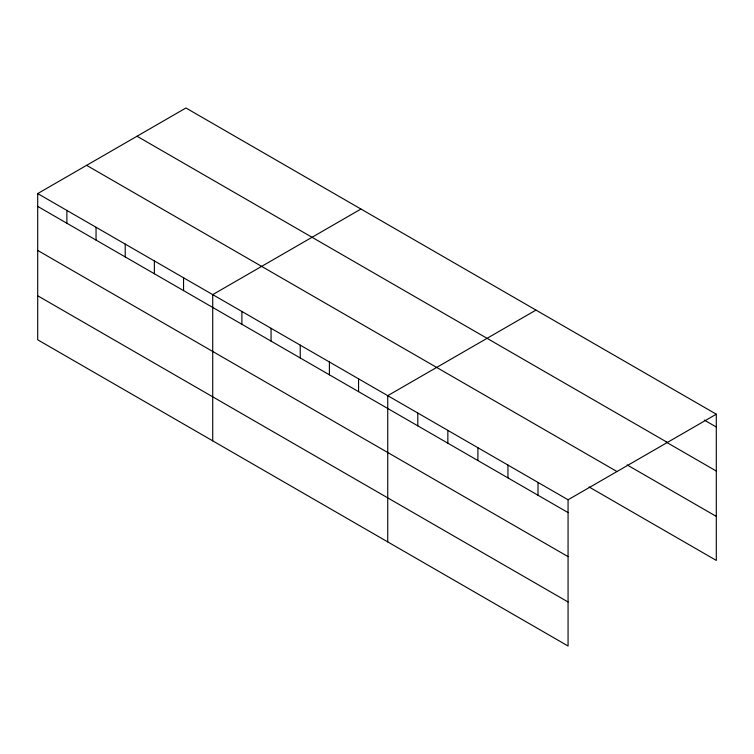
<?xml version="1.0" encoding="UTF-8"?>
<svg xmlns="http://www.w3.org/2000/svg" width="754" height="754" viewBox="0 0 754 754"><rect width="100%" height="100%" fill="white"/><g stroke="black" fill="none" stroke-linecap="round" stroke-linejoin="round"><path stroke-width="1.13" d="M37.7 193.58L568.064 499.779L568.064 646.008L37.7 339.8L37.7 193.58L185.936 107.992L716.3 414.2L716.3 560.42L589.072 486.971M360.959 209.037L212.722 294.626L212.722 440.854M535.981 310.092L387.735 395.671L387.735 541.9M568.064 499.779L716.3 414.2M704.283 420.072L716.3 427.018M137.021 136.238L667.384 442.438M666.206 442.117L716.3 471.043M627.139 464.926L716.3 516.396M86.616 165.333L616.979 471.533M37.7 206.398L568.064 512.597M37.7 250.422L568.064 556.622M37.7 295.775L568.064 601.984M538.007 482.428L538.007 495.246M507.951 465.077L507.951 477.895M477.904 447.725L477.904 460.543M447.848 430.374L447.848 443.192M417.791 413.022L417.791 425.84M358.565 378.828L358.565 391.646M329.404 361.986L329.404 374.813M300.233 345.144L300.233 357.971M271.063 328.31L271.063 341.128M241.893 311.468L241.893 324.286M183.552 277.783L183.552 290.601M154.382 260.941L154.382 273.759M125.211 244.098L125.211 256.925M96.041 227.256L96.041 240.083M66.87 210.423L66.87 223.241"/></g></svg>
